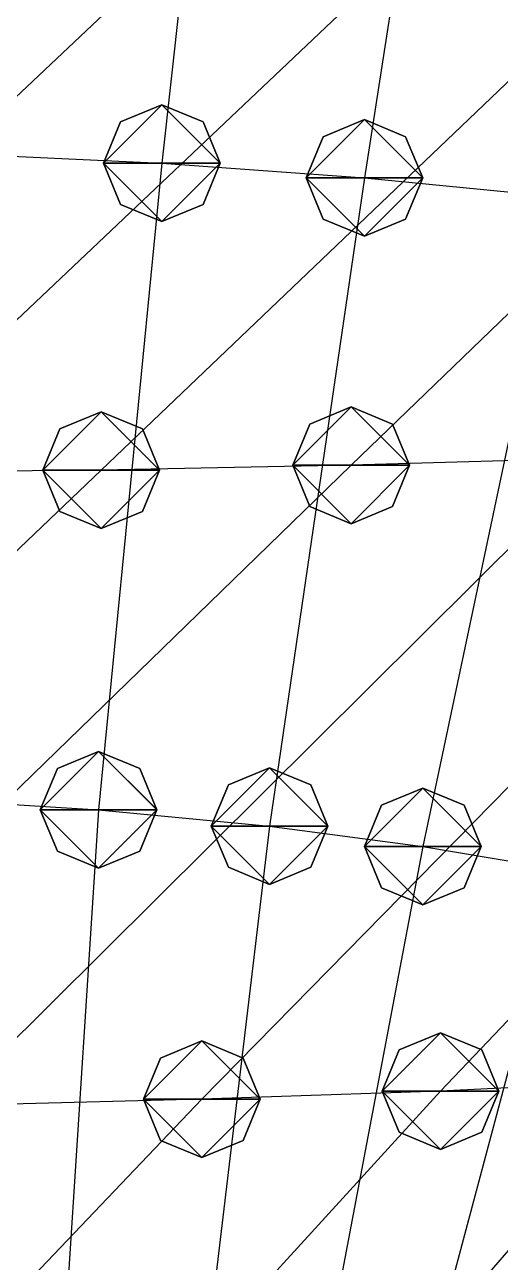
# Model space of a CAD drawing. Header units: metres. Extents: x -59 to 99, y -54 to 55.
# Drawn here: x 19.9 to 28.05, y -10.26 to 10.95 of the extents above; entities that cross this region are included whole.
import ezdxf

# ---------------------------------------------------------------- set-up
doc = ezdxf.new("R2010")
doc.units = ezdxf.units.M

msp = doc.modelspace()

# ---------------------------------------------------------------- linework, layer by layer
for p, q in [((23.483019, 19.74487, -217.07271), (22.253159, 8.579895, -216.6999)), ((27.46747, 19.507492, -213.67805), (25.722347, 8.326824, -213.0821)), ((32.69128, 14.283207, -138.88821), (21.212288, 3.3174706, -141.35335)), ((36.898182, 14.41814, -140.80763), (25.495872, 3.4013252, -142.54208)), ((24.455467, 14.157696, -137.11244), (12.954258, 3.2959137, -141.06546)), ((28.522419, 14.191643, -137.58893), (17.003136, 3.2785492, -140.80731)), ((22.253159, 9.579895, -216.69974), (21.546051, 9.287002, -216.69978)), ((22.253159, 9.579895, -216.69974), (21.546051, 9.287002, -216.69978)), ((22.253159, 9.579895, -216.69974), (21.546051, 9.287002, -216.69978)), ((22.253159, 9.579895, -216.69974), (21.546051, 9.287002, -216.69978)), ((22.960266, 9.287002, -216.69978), (22.253159, 9.579895, -216.69974)), ((22.960266, 9.287002, -216.69978), (22.253159, 9.579895, -216.69974)), ((22.960266, 9.287002, -216.69978), (22.253159, 9.579895, -216.69974)), ((22.960266, 9.287002, -216.69978), (22.253159, 9.579895, -216.69974)), ((21.546051, 9.287002, -216.69978), (21.253159, 8.579895, -216.6999)), ((21.546051, 9.287002, -216.69978), (21.253159, 8.579895, -216.6999)), ((21.546051, 9.287002, -216.69978), (21.253159, 8.579895, -216.6999)), ((21.546051, 9.287002, -216.69978), (21.253159, 8.579895, -216.6999)), ((23.253159, 8.579895, -216.6999), (22.960266, 9.287002, -216.69978)), ((23.253159, 8.579895, -216.6999), (22.960266, 9.287002, -216.69978)), ((23.253159, 8.579895, -216.6999), (22.960266, 9.287002, -216.69978)), ((23.253159, 8.579895, -216.6999), (22.960266, 9.287002, -216.69978)), ((25.722347, 9.326824, -213.08194), (25.01524, 9.033931, -213.08199)), ((25.722347, 9.326824, -213.08194), (25.01524, 9.033931, -213.08199)), ((25.722347, 9.326824, -213.08194), (25.01524, 9.033931, -213.08199)), ((25.722347, 9.326824, -213.08194), (25.01524, 9.033931, -213.08199)), ((26.429455, 9.033931, -213.08199), (25.722347, 9.326824, -213.08194)), ((26.429455, 9.033931, -213.08199), (25.722347, 9.326824, -213.08194)), ((26.429455, 9.033931, -213.08199), (25.722347, 9.326824, -213.08194)), ((26.429455, 9.033931, -213.08199), (25.722347, 9.326824, -213.08194)), ((25.01524, 9.033931, -213.08199), (24.722347, 8.326824, -213.0821)), ((25.01524, 9.033931, -213.08199), (24.722347, 8.326824, -213.0821)), ((25.01524, 9.033931, -213.08199), (24.722347, 8.326824, -213.0821)), ((25.01524, 9.033931, -213.08199), (24.722347, 8.326824, -213.0821)), ((26.722347, 8.326824, -213.0821), (26.429455, 9.033931, -213.08199)), ((26.722347, 8.326824, -213.0821), (26.429455, 9.033931, -213.08199)), ((26.722347, 8.326824, -213.0821), (26.429455, 9.033931, -213.08199)), ((26.722347, 8.326824, -213.0821), (26.429455, 9.033931, -213.08199)), ((18.639057, 8.751797, -219.14565), (22.253159, 8.579895, -216.6999)), ((22.253159, 8.579895, -216.6999), (21.169718, -2.5023422, -217.50229)), ((21.253159, 8.579895, -216.6999), (21.546051, 7.8727884, -216.70003)), ((21.253159, 8.579895, -216.6999), (21.546051, 7.8727884, -216.70003)), ((21.253159, 8.579895, -216.6999), (21.546051, 7.8727884, -216.70003)), ((21.253159, 8.579895, -216.6999), (21.546051, 7.8727884, -216.70003)), ((22.253159, 8.579895, -216.6999), (25.722347, 8.326824, -213.0821)), ((22.960266, 7.8727884, -216.70003), (23.253159, 8.579895, -216.6999)), ((22.960266, 7.8727884, -216.70003), (23.253159, 8.579895, -216.6999)), ((22.960266, 7.8727884, -216.70003), (23.253159, 8.579895, -216.6999)), ((22.960266, 7.8727884, -216.70003), (23.253159, 8.579895, -216.6999)), ((25.722347, 8.326824, -213.0821), (24.098818, -2.7814636, -213.51309)), ((24.722347, 8.326824, -213.0821), (25.01524, 7.6197176, -213.08223)), ((24.722347, 8.326824, -213.0821), (25.01524, 7.6197176, -213.08223)), ((24.722347, 8.326824, -213.0821), (25.01524, 7.6197176, -213.08223)), ((24.722347, 8.326824, -213.0821), (25.01524, 7.6197176, -213.08223)), ((25.722347, 8.326824, -213.0821), (29.071415, 8.002361, -208.44037)), ((26.429455, 7.6197176, -213.08223), (26.722347, 8.326824, -213.0821)), ((26.429455, 7.6197176, -213.08223), (26.722347, 8.326824, -213.0821)), ((26.429455, 7.6197176, -213.08223), (26.722347, 8.326824, -213.0821)), ((26.429455, 7.6197176, -213.08223), (26.722347, 8.326824, -213.0821)), ((21.546051, 7.8727884, -216.70003), (22.253159, 7.579895, -216.70007)), ((21.546051, 7.8727884, -216.70003), (22.253159, 7.579895, -216.70007)), ((21.546051, 7.8727884, -216.70003), (22.253159, 7.579895, -216.70007)), ((21.546051, 7.8727884, -216.70003), (22.253159, 7.579895, -216.70007)), ((22.253159, 7.579895, -216.70007), (22.960266, 7.8727884, -216.70003)), ((22.253159, 7.579895, -216.70007), (22.960266, 7.8727884, -216.70003)), ((22.253159, 7.579895, -216.70007), (22.960266, 7.8727884, -216.70003)), ((22.253159, 7.579895, -216.70007), (22.960266, 7.8727884, -216.70003)), ((29.071415, 8.002361, -208.44037), (26.725258, -3.130951, -208.5158)), ((25.01524, 7.6197176, -213.08223), (25.722347, 7.326824, -213.08228)), ((25.01524, 7.6197176, -213.08223), (25.722347, 7.326824, -213.08228)), ((25.01524, 7.6197176, -213.08223), (25.722347, 7.326824, -213.08228)), ((25.01524, 7.6197176, -213.08223), (25.722347, 7.326824, -213.08228)), ((25.722347, 7.326824, -213.08228), (26.429455, 7.6197176, -213.08223)), ((25.722347, 7.326824, -213.08228), (26.429455, 7.6197176, -213.08223)), ((25.722347, 7.326824, -213.08228), (26.429455, 7.6197176, -213.08223)), ((25.722347, 7.326824, -213.08228), (26.429455, 7.6197176, -213.08223)), ((21.212288, 4.3174706, -141.35318), (20.50518, 4.024577, -141.35323)), ((21.212288, 4.3174706, -141.35318), (20.50518, 4.024577, -141.35323)), ((21.212288, 4.3174706, -141.35318), (20.50518, 4.024577, -141.35323)), ((21.212288, 4.3174706, -141.35318), (20.50518, 4.024577, -141.35323)), ((21.919395, 4.024577, -141.35323), (21.212288, 4.3174706, -141.35318)), ((21.919395, 4.024577, -141.35323), (21.212288, 4.3174706, -141.35318)), ((21.919395, 4.024577, -141.35323), (21.212288, 4.3174706, -141.35318)), ((21.919395, 4.024577, -141.35323), (21.212288, 4.3174706, -141.35318)), ((25.495872, 4.401325, -142.54192), (24.788765, 4.108432, -142.54196)), ((25.495872, 4.401325, -142.54192), (24.788765, 4.108432, -142.54196)), ((25.495872, 4.401325, -142.54192), (24.788765, 4.108432, -142.54196)), ((25.495872, 4.401325, -142.54192), (24.788765, 4.108432, -142.54196)), ((26.20298, 4.108432, -142.54196), (25.495872, 4.401325, -142.54192)), ((26.20298, 4.108432, -142.54196), (25.495872, 4.401325, -142.54192)), ((26.20298, 4.108432, -142.54196), (25.495872, 4.401325, -142.54192)), ((26.20298, 4.108432, -142.54196), (25.495872, 4.401325, -142.54192)), ((24.788765, 4.108432, -142.54196), (24.495872, 3.4013252, -142.54208)), ((24.788765, 4.108432, -142.54196), (24.495872, 3.4013252, -142.54208)), ((24.788765, 4.108432, -142.54196), (24.495872, 3.4013252, -142.54208)), ((24.788765, 4.108432, -142.54196), (24.495872, 3.4013252, -142.54208)), ((26.495872, 3.4013252, -142.54208), (26.20298, 4.108432, -142.54196)), ((26.495872, 3.4013252, -142.54208), (26.20298, 4.108432, -142.54196)), ((26.495872, 3.4013252, -142.54208), (26.20298, 4.108432, -142.54196)), ((26.495872, 3.4013252, -142.54208), (26.20298, 4.108432, -142.54196)), ((20.50518, 4.024577, -141.35323), (20.212288, 3.3174706, -141.35335)), ((20.50518, 4.024577, -141.35323), (20.212288, 3.3174706, -141.35335)), ((20.50518, 4.024577, -141.35323), (20.212288, 3.3174706, -141.35335)), ((20.50518, 4.024577, -141.35323), (20.212288, 3.3174706, -141.35335)), ((22.212288, 3.3174706, -141.35335), (21.919395, 4.024577, -141.35323)), ((22.212288, 3.3174706, -141.35335), (21.919395, 4.024577, -141.35323)), ((22.212288, 3.3174706, -141.35335), (21.919395, 4.024577, -141.35323)), ((22.212288, 3.3174706, -141.35335), (21.919395, 4.024577, -141.35323)), ((37.67569, 3.858944, -149.07779), (27.027634, -7.3235016, -148.439)), ((33.856544, 3.675293, -146.44427), (22.93851, -7.4652863, -146.40228)), ((25.495872, 3.4013252, -142.54208), (14.122402, -7.651581, -143.74612)), ((29.750278, 3.522213, -144.26007), (18.59135, -7.5747566, -144.83815)), ((25.495872, 3.4013252, -142.54208), (21.212288, 3.3174706, -141.35335)), ((24.495872, 3.4013252, -142.54208), (24.788765, 2.6942184, -142.5422)), ((24.495872, 3.4013252, -142.54208), (24.788765, 2.6942184, -142.5422)), ((24.495872, 3.4013252, -142.54208), (24.788765, 2.6942184, -142.5422)), ((24.495872, 3.4013252, -142.54208), (24.788765, 2.6942184, -142.5422)), ((29.750278, 3.522213, -144.26007), (25.495872, 3.4013252, -142.54208)), ((26.20298, 2.6942186, -142.5422), (26.495872, 3.4013252, -142.54208)), ((26.20298, 2.6942186, -142.5422), (26.495872, 3.4013252, -142.54208)), ((26.20298, 2.6942186, -142.5422), (26.495872, 3.4013252, -142.54208)), ((26.20298, 2.6942186, -142.5422), (26.495872, 3.4013252, -142.54208)), ((21.212288, 3.3174706, -141.35335), (9.658291, -7.692051, -143.17447)), ((21.212288, 3.3174706, -141.35335), (17.003136, 3.2785492, -140.80731)), ((20.212288, 3.3174706, -141.35335), (20.50518, 2.6103637, -141.35347)), ((20.212288, 3.3174706, -141.35335), (20.50518, 2.6103637, -141.35347)), ((20.212288, 3.3174706, -141.35335), (20.50518, 2.6103637, -141.35347)), ((20.212288, 3.3174706, -141.35335), (20.50518, 2.6103637, -141.35347)), ((21.919395, 2.610364, -141.35347), (22.212288, 3.3174706, -141.35335)), ((21.919395, 2.610364, -141.35347), (22.212288, 3.3174706, -141.35335)), ((21.919395, 2.610364, -141.35347), (22.212288, 3.3174706, -141.35335)), ((21.919395, 2.610364, -141.35347), (22.212288, 3.3174706, -141.35335)), ((20.50518, 2.6103637, -141.35347), (21.212288, 2.3174706, -141.35352)), ((20.50518, 2.6103637, -141.35347), (21.212288, 2.3174706, -141.35352)), ((20.50518, 2.6103637, -141.35347), (21.212288, 2.3174706, -141.35352)), ((20.50518, 2.6103637, -141.35347), (21.212288, 2.3174706, -141.35352)), ((21.212288, 2.3174706, -141.35352), (21.919395, 2.610364, -141.35347)), ((21.212288, 2.3174706, -141.35352), (21.919395, 2.610364, -141.35347)), ((21.212288, 2.3174706, -141.35352), (21.919395, 2.610364, -141.35347)), ((21.212288, 2.3174706, -141.35352), (21.919395, 2.610364, -141.35347)), ((24.788765, 2.6942184, -142.5422), (25.495872, 2.4013252, -142.54225)), ((24.788765, 2.6942184, -142.5422), (25.495872, 2.4013252, -142.54225)), ((24.788765, 2.6942184, -142.5422), (25.495872, 2.4013252, -142.54225)), ((24.788765, 2.6942184, -142.5422), (25.495872, 2.4013252, -142.54225)), ((25.495872, 2.4013252, -142.54225), (26.20298, 2.6942186, -142.5422)), ((25.495872, 2.4013252, -142.54225), (26.20298, 2.6942186, -142.5422)), ((25.495872, 2.4013252, -142.54225), (26.20298, 2.6942186, -142.5422)), ((25.495872, 2.4013252, -142.54225), (26.20298, 2.6942186, -142.5422)), ((21.169718, -1.5023423, -217.50212), (20.46261, -1.7952355, -217.50217)), ((21.169718, -1.5023423, -217.50212), (20.46261, -1.7952355, -217.50217)), ((21.169718, -1.5023423, -217.50212), (20.46261, -1.7952355, -217.50217)), ((21.169718, -1.5023423, -217.50212), (20.46261, -1.7952355, -217.50217)), ((21.876825, -1.7952355, -217.50217), (21.169718, -1.5023423, -217.50212)), ((21.876825, -1.7952355, -217.50217), (21.169718, -1.5023423, -217.50212)), ((21.876825, -1.7952355, -217.50217), (21.169718, -1.5023423, -217.50212)), ((21.876825, -1.7952355, -217.50217), (21.169718, -1.5023423, -217.50212)), ((20.46261, -1.7952355, -217.50217), (20.169718, -2.5023422, -217.50229)), ((20.46261, -1.7952355, -217.50217), (20.169718, -2.5023422, -217.50229)), ((20.46261, -1.7952355, -217.50217), (20.169718, -2.5023422, -217.50229)), ((20.46261, -1.7952355, -217.50217), (20.169718, -2.5023422, -217.50229)), ((22.169718, -2.5023422, -217.50229), (21.876825, -1.7952355, -217.50217)), ((22.169718, -2.5023422, -217.50229), (21.876825, -1.7952355, -217.50217)), ((22.169718, -2.5023422, -217.50229), (21.876825, -1.7952355, -217.50217)), ((22.169718, -2.5023422, -217.50229), (21.876825, -1.7952355, -217.50217)), ((24.098818, -1.7814637, -213.51292), (23.39171, -2.074357, -213.51297)), ((24.098818, -1.7814637, -213.51292), (23.39171, -2.074357, -213.51297)), ((24.098818, -1.7814637, -213.51292), (23.39171, -2.074357, -213.51297)), ((24.098818, -1.7814637, -213.51292), (23.39171, -2.074357, -213.51297)), ((24.805925, -2.074357, -213.51297), (24.098818, -1.7814637, -213.51292)), ((24.805925, -2.074357, -213.51297), (24.098818, -1.7814637, -213.51292)), ((24.805925, -2.074357, -213.51297), (24.098818, -1.7814637, -213.51292)), ((24.805925, -2.074357, -213.51297), (24.098818, -1.7814637, -213.51292)), ((23.39171, -2.074357, -213.51297), (23.098818, -2.7814636, -213.51309)), ((23.39171, -2.074357, -213.51297), (23.098818, -2.7814636, -213.51309)), ((23.39171, -2.074357, -213.51297), (23.098818, -2.7814636, -213.51309)), ((23.39171, -2.074357, -213.51297), (23.098818, -2.7814636, -213.51309)), ((25.098818, -2.7814636, -213.51309), (24.805925, -2.074357, -213.51297)), ((25.098818, -2.7814636, -213.51309), (24.805925, -2.074357, -213.51297)), ((25.098818, -2.7814636, -213.51309), (24.805925, -2.074357, -213.51297)), ((25.098818, -2.7814636, -213.51309), (24.805925, -2.074357, -213.51297)), ((17.867588, -2.3018188, -220.35703), (21.169718, -2.5023422, -217.50229)), ((26.725258, -2.130951, -208.51562), (26.01815, -2.4238443, -208.51567)), ((26.725258, -2.130951, -208.51562), (26.01815, -2.4238443, -208.51567)), ((26.725258, -2.130951, -208.51562), (26.01815, -2.4238443, -208.51567)), ((26.725258, -2.130951, -208.51562), (26.01815, -2.4238443, -208.51567)), ((27.432365, -2.4238443, -208.51567), (26.725258, -2.130951, -208.51562)), ((27.432365, -2.4238443, -208.51567), (26.725258, -2.130951, -208.51562)), ((27.432365, -2.4238443, -208.51567), (26.725258, -2.130951, -208.51562)), ((27.432365, -2.4238443, -208.51567), (26.725258, -2.130951, -208.51562)), ((20.169718, -2.5023422, -217.50229), (20.46261, -3.209449, -217.50241)), ((20.169718, -2.5023422, -217.50229), (20.46261, -3.209449, -217.50241)), ((20.169718, -2.5023422, -217.50229), (20.46261, -3.209449, -217.50241)), ((20.169718, -2.5023422, -217.50229), (20.46261, -3.209449, -217.50241)), ((21.169718, -2.5023422, -217.50229), (20.457546, -13.504318, -219.44278)), ((21.169718, -2.5023422, -217.50229), (24.098818, -2.7814636, -213.51309)), ((21.876825, -3.2094488, -217.50241), (22.169718, -2.5023422, -217.50229)), ((21.876825, -3.2094488, -217.50241), (22.169718, -2.5023422, -217.50229)), ((21.876825, -3.2094488, -217.50241), (22.169718, -2.5023422, -217.50229)), ((21.876825, -3.2094488, -217.50241), (22.169718, -2.5023422, -217.50229)), ((26.01815, -2.4238443, -208.51567), (25.725258, -3.130951, -208.5158)), ((26.01815, -2.4238443, -208.51567), (25.725258, -3.130951, -208.5158)), ((26.01815, -2.4238443, -208.51567), (25.725258, -3.130951, -208.5158)), ((26.01815, -2.4238443, -208.51567), (25.725258, -3.130951, -208.5158)), ((27.725258, -3.130951, -208.5158), (27.432365, -2.4238443, -208.51567)), ((27.725258, -3.130951, -208.5158), (27.432365, -2.4238443, -208.51567)), ((27.725258, -3.130951, -208.5158), (27.432365, -2.4238443, -208.51567)), ((27.725258, -3.130951, -208.5158), (27.432365, -2.4238443, -208.51567)), ((24.098818, -2.7814636, -213.51309), (22.776173, -13.818207, -214.95564)), ((23.098818, -2.7814636, -213.51309), (23.39171, -3.4885705, -213.51321)), ((23.098818, -2.7814636, -213.51309), (23.39171, -3.4885705, -213.51321)), ((23.098818, -2.7814636, -213.51309), (23.39171, -3.4885705, -213.51321)), ((23.098818, -2.7814636, -213.51309), (23.39171, -3.4885705, -213.51321)), ((24.098818, -2.7814636, -213.51309), (26.725258, -3.130951, -208.5158)), ((24.805925, -3.4885702, -213.51321), (25.098818, -2.7814636, -213.51309)), ((24.805925, -3.4885702, -213.51321), (25.098818, -2.7814636, -213.51309)), ((24.805925, -3.4885702, -213.51321), (25.098818, -2.7814636, -213.51309)), ((24.805925, -3.4885702, -213.51321), (25.098818, -2.7814636, -213.51309)), ((26.725258, -3.130951, -208.5158), (24.628006, -14.207855, -209.383)), ((25.725258, -3.130951, -208.5158), (26.01815, -3.8380578, -208.51591)), ((25.725258, -3.130951, -208.5158), (26.01815, -3.8380578, -208.51591)), ((25.725258, -3.130951, -208.5158), (26.01815, -3.8380578, -208.51591)), ((25.725258, -3.130951, -208.5158), (26.01815, -3.8380578, -208.51591)), ((26.725258, -3.130951, -208.5158), (29.10085, -3.53545, -202.7297)), ((27.432365, -3.8380575, -208.51591), (27.725258, -3.130951, -208.5158)), ((27.432365, -3.8380575, -208.51591), (27.725258, -3.130951, -208.5158)), ((27.432365, -3.8380575, -208.51591), (27.725258, -3.130951, -208.5158)), ((27.432365, -3.8380575, -208.51591), (27.725258, -3.130951, -208.5158)), ((20.46261, -3.209449, -217.50241), (21.169718, -3.5023422, -217.50246)), ((20.46261, -3.209449, -217.50241), (21.169718, -3.5023422, -217.50246)), ((20.46261, -3.209449, -217.50241), (21.169718, -3.5023422, -217.50246)), ((20.46261, -3.209449, -217.50241), (21.169718, -3.5023422, -217.50246)), ((21.169718, -3.5023422, -217.50246), (21.876825, -3.2094488, -217.50241)), ((21.169718, -3.5023422, -217.50246), (21.876825, -3.2094488, -217.50241)), ((21.169718, -3.5023422, -217.50246), (21.876825, -3.2094488, -217.50241)), ((21.169718, -3.5023422, -217.50246), (21.876825, -3.2094488, -217.50241)), ((23.39171, -3.4885705, -213.51321), (24.098818, -3.7814636, -213.51326)), ((23.39171, -3.4885705, -213.51321), (24.098818, -3.7814636, -213.51326)), ((23.39171, -3.4885705, -213.51321), (24.098818, -3.7814636, -213.51326)), ((23.39171, -3.4885705, -213.51321), (24.098818, -3.7814636, -213.51326)), ((24.098818, -3.7814636, -213.51326), (24.805925, -3.4885702, -213.51321)), ((24.098818, -3.7814636, -213.51326), (24.805925, -3.4885702, -213.51321)), ((24.098818, -3.7814636, -213.51326), (24.805925, -3.4885702, -213.51321)), ((24.098818, -3.7814636, -213.51326), (24.805925, -3.4885702, -213.51321)), ((29.10085, -3.53545, -202.7297), (26.142199, -14.653076, -203.01334)), ((26.01815, -3.8380578, -208.51591), (26.725258, -4.130951, -208.51596)), ((26.01815, -3.8380578, -208.51591), (26.725258, -4.130951, -208.51596)), ((26.01815, -3.8380578, -208.51591), (26.725258, -4.130951, -208.51596)), ((26.01815, -3.8380578, -208.51591), (26.725258, -4.130951, -208.51596)), ((26.725258, -4.130951, -208.51596), (27.432365, -3.8380575, -208.51591)), ((26.725258, -4.130951, -208.51596), (27.432365, -3.8380575, -208.51591)), ((26.725258, -4.130951, -208.51596), (27.432365, -3.8380575, -208.51591)), ((26.725258, -4.130951, -208.51596), (27.432365, -3.8380575, -208.51591)), ((27.027634, -6.3235016, -148.43883), (26.320526, -6.616395, -148.43887)), ((27.027634, -6.3235016, -148.43883), (26.320526, -6.616395, -148.43887)), ((27.027634, -6.3235016, -148.43883), (26.320526, -6.616395, -148.43887)), ((27.027634, -6.3235016, -148.43883), (26.320526, -6.616395, -148.43887)), ((27.734741, -6.616395, -148.43887), (27.027634, -6.3235016, -148.43883)), ((27.734741, -6.616395, -148.43887), (27.027634, -6.3235016, -148.43883)), ((27.734741, -6.616395, -148.43887), (27.027634, -6.3235016, -148.43883)), ((27.734741, -6.616395, -148.43887), (27.027634, -6.3235016, -148.43883)), ((22.93851, -6.4652863, -146.40211), (22.231403, -6.7581797, -146.40216)), ((22.93851, -6.4652863, -146.40211), (22.231403, -6.7581797, -146.40216)), ((22.93851, -6.4652863, -146.40211), (22.231403, -6.7581797, -146.40216)), ((22.93851, -6.4652863, -146.40211), (22.231403, -6.7581797, -146.40216)), ((23.645618, -6.7581797, -146.40216), (22.93851, -6.4652863, -146.40211)), ((23.645618, -6.7581797, -146.40216), (22.93851, -6.4652863, -146.40211)), ((23.645618, -6.7581797, -146.40216), (22.93851, -6.4652863, -146.40211)), ((23.645618, -6.7581797, -146.40216), (22.93851, -6.4652863, -146.40211)), ((22.231403, -6.7581797, -146.40216), (21.93851, -7.4652863, -146.40228)), ((22.231403, -6.7581797, -146.40216), (21.93851, -7.4652863, -146.40228)), ((22.231403, -6.7581797, -146.40216), (21.93851, -7.4652863, -146.40228)), ((22.231403, -6.7581797, -146.40216), (21.93851, -7.4652863, -146.40228)), ((23.93851, -7.4652863, -146.40228), (23.645618, -6.7581797, -146.40216)), ((23.93851, -7.4652863, -146.40228), (23.645618, -6.7581797, -146.40216)), ((23.93851, -7.4652863, -146.40228), (23.645618, -6.7581797, -146.40216)), ((23.93851, -7.4652863, -146.40228), (23.645618, -6.7581797, -146.40216)), ((26.320526, -6.616395, -148.43887), (26.027634, -7.3235016, -148.439)), ((26.320526, -6.616395, -148.43887), (26.027634, -7.3235016, -148.439)), ((26.320526, -6.616395, -148.43887), (26.027634, -7.3235016, -148.439)), ((26.320526, -6.616395, -148.43887), (26.027634, -7.3235016, -148.439)), ((28.027634, -7.3235016, -148.439), (27.734741, -6.616395, -148.43887)), ((28.027634, -7.3235016, -148.439), (27.734741, -6.616395, -148.43887)), ((28.027634, -7.3235016, -148.439), (27.734741, -6.616395, -148.43887)), ((28.027634, -7.3235016, -148.439), (27.734741, -6.616395, -148.43887)), ((30.706795, -7.145878, -150.99583), (20.948685, -18.409348, -149.20023)), ((30.706795, -7.145878, -150.99583), (27.027634, -7.3235016, -148.439)), ((27.027634, -7.3235016, -148.439), (16.790588, -18.542534, -147.28043)), ((27.027634, -7.3235016, -148.439), (22.93851, -7.4652863, -146.40228)), ((26.027634, -7.3235016, -148.439), (26.320526, -8.030608, -148.43912)), ((26.027634, -7.3235016, -148.439), (26.320526, -8.030608, -148.43912)), ((26.027634, -7.3235016, -148.439), (26.320526, -8.030608, -148.43912)), ((26.027634, -7.3235016, -148.439), (26.320526, -8.030608, -148.43912)), ((27.734741, -8.030608, -148.43912), (28.027634, -7.3235016, -148.439)), ((27.734741, -8.030608, -148.43912), (28.027634, -7.3235016, -148.439)), ((27.734741, -8.030608, -148.43912), (28.027634, -7.3235016, -148.439)), ((27.734741, -8.030608, -148.43912), (28.027634, -7.3235016, -148.439)), ((22.93851, -7.4652863, -146.40228), (12.27956, -18.639244, -145.8881)), ((22.93851, -7.4652863, -146.40228), (18.59135, -7.5747566, -144.83815)), ((21.93851, -7.4652863, -146.40228), (22.231403, -8.172393, -146.4024)), ((21.93851, -7.4652863, -146.40228), (22.231403, -8.172393, -146.4024)), ((21.93851, -7.4652863, -146.40228), (22.231403, -8.172393, -146.4024)), ((21.93851, -7.4652863, -146.40228), (22.231403, -8.172393, -146.4024)), ((23.645618, -8.172393, -146.4024), (23.93851, -7.4652863, -146.40228)), ((23.645618, -8.172393, -146.4024), (23.93851, -7.4652863, -146.40228)), ((23.645618, -8.172393, -146.4024), (23.93851, -7.4652863, -146.40228)), ((23.645618, -8.172393, -146.4024), (23.93851, -7.4652863, -146.40228)), ((26.320526, -8.030608, -148.43912), (27.027634, -8.323502, -148.43916)), ((26.320526, -8.030608, -148.43912), (27.027634, -8.323502, -148.43916)), ((26.320526, -8.030608, -148.43912), (27.027634, -8.323502, -148.43916)), ((26.320526, -8.030608, -148.43912), (27.027634, -8.323502, -148.43916)), ((27.027634, -8.323502, -148.43916), (27.734741, -8.030608, -148.43912)), ((27.027634, -8.323502, -148.43916), (27.734741, -8.030608, -148.43912)), ((27.027634, -8.323502, -148.43916), (27.734741, -8.030608, -148.43912)), ((27.027634, -8.323502, -148.43916), (27.734741, -8.030608, -148.43912)), ((22.231403, -8.172393, -146.4024), (22.93851, -8.465286, -146.40245)), ((22.231403, -8.172393, -146.4024), (22.93851, -8.465286, -146.40245)), ((22.231403, -8.172393, -146.4024), (22.93851, -8.465286, -146.40245)), ((22.231403, -8.172393, -146.4024), (22.93851, -8.465286, -146.40245)), ((22.93851, -8.465286, -146.40245), (23.645618, -8.172393, -146.4024)), ((22.93851, -8.465286, -146.40245), (23.645618, -8.172393, -146.4024)), ((22.93851, -8.465286, -146.40245), (23.645618, -8.172393, -146.4024)), ((22.93851, -8.465286, -146.40245), (23.645618, -8.172393, -146.4024))]:
    msp.add_line(p, q)
for points in [[(21.253159, 8.579895, -216.6999), (21.546051, 9.287002, -216.69978), (22.253159, 9.579895, -216.69974), (22.253258, 9.579995, -216.69963)], [(21.253159, 8.579895, -216.6999), (21.546051, 9.287002, -216.69978), (22.253159, 9.579895, -216.69974), (22.253258, 9.579995, -216.69963)], [(21.253159, 8.579895, -216.6999), (21.546051, 9.287002, -216.69978), (22.253159, 9.579895, -216.69974), (22.253258, 9.579995, -216.69963)], [(21.253159, 8.579895, -216.6999), (21.546051, 9.287002, -216.69978), (22.253159, 9.579895, -216.69974), (22.253258, 9.579995, -216.69963)], [(21.253159, 8.579895, -216.6999), (22.253159, 9.579895, -216.69974), (23.253159, 8.579895, -216.6999), (23.253258, 8.579995, -216.6998)], [(21.253159, 8.579895, -216.6999), (22.253159, 9.579895, -216.69974), (23.253159, 8.579895, -216.6999), (23.253258, 8.579995, -216.6998)], [(21.253159, 8.579895, -216.6999), (22.253159, 9.579895, -216.69974), (23.253159, 8.579895, -216.6999), (23.253258, 8.579995, -216.6998)], [(21.253159, 8.579895, -216.6999), (22.253159, 9.579895, -216.69974), (23.253159, 8.579895, -216.6999), (23.253258, 8.579995, -216.6998)], [(22.253159, 9.579895, -216.69974), (22.960266, 9.287002, -216.69978), (23.253159, 8.579895, -216.6999), (23.253258, 8.579995, -216.6998)], [(22.253159, 9.579895, -216.69974), (22.960266, 9.287002, -216.69978), (23.253159, 8.579895, -216.6999), (23.253258, 8.579995, -216.6998)], [(22.253159, 9.579895, -216.69974), (22.960266, 9.287002, -216.69978), (23.253159, 8.579895, -216.6999), (23.253258, 8.579995, -216.6998)], [(22.253159, 9.579895, -216.69974), (22.960266, 9.287002, -216.69978), (23.253159, 8.579895, -216.6999), (23.253258, 8.579995, -216.6998)], [(24.722347, 8.326824, -213.0821), (25.01524, 9.033931, -213.08199), (25.722347, 9.326824, -213.08194), (25.722446, 9.326924, -213.08183)], [(24.722347, 8.326824, -213.0821), (25.01524, 9.033931, -213.08199), (25.722347, 9.326824, -213.08194), (25.722446, 9.326924, -213.08183)], [(24.722347, 8.326824, -213.0821), (25.01524, 9.033931, -213.08199), (25.722347, 9.326824, -213.08194), (25.722446, 9.326924, -213.08183)], [(24.722347, 8.326824, -213.0821), (25.01524, 9.033931, -213.08199), (25.722347, 9.326824, -213.08194), (25.722446, 9.326924, -213.08183)], [(24.722347, 8.326824, -213.0821), (25.722347, 9.326824, -213.08194), (26.722347, 8.326824, -213.0821), (26.722446, 8.326924, -213.082)], [(24.722347, 8.326824, -213.0821), (25.722347, 9.326824, -213.08194), (26.722347, 8.326824, -213.0821), (26.722446, 8.326924, -213.082)], [(24.722347, 8.326824, -213.0821), (25.722347, 9.326824, -213.08194), (26.722347, 8.326824, -213.0821), (26.722446, 8.326924, -213.082)], [(24.722347, 8.326824, -213.0821), (25.722347, 9.326824, -213.08194), (26.722347, 8.326824, -213.0821), (26.722446, 8.326924, -213.082)], [(25.722347, 9.326824, -213.08194), (26.429455, 9.033931, -213.08199), (26.722347, 8.326824, -213.0821), (26.722446, 8.326924, -213.082)], [(25.722347, 9.326824, -213.08194), (26.429455, 9.033931, -213.08199), (26.722347, 8.326824, -213.0821), (26.722446, 8.326924, -213.082)], [(25.722347, 9.326824, -213.08194), (26.429455, 9.033931, -213.08199), (26.722347, 8.326824, -213.0821), (26.722446, 8.326924, -213.082)], [(25.722347, 9.326824, -213.08194), (26.429455, 9.033931, -213.08199), (26.722347, 8.326824, -213.0821), (26.722446, 8.326924, -213.082)], [(22.253159, 7.579895, -216.70007), (21.546051, 7.8727884, -216.70003), (21.253159, 8.579895, -216.6999), (21.253258, 8.579995, -216.6998)], [(23.253159, 8.579895, -216.6999), (22.253159, 7.579895, -216.70007), (21.253159, 8.579895, -216.6999), (21.253258, 8.579995, -216.6998)], [(22.253159, 7.579895, -216.70007), (21.546051, 7.8727884, -216.70003), (21.253159, 8.579895, -216.6999), (21.253258, 8.579995, -216.6998)], [(23.253159, 8.579895, -216.6999), (22.253159, 7.579895, -216.70007), (21.253159, 8.579895, -216.6999), (21.253258, 8.579995, -216.6998)], [(22.253159, 7.579895, -216.70007), (21.546051, 7.8727884, -216.70003), (21.253159, 8.579895, -216.6999), (21.253258, 8.579995, -216.6998)], [(23.253159, 8.579895, -216.6999), (22.253159, 7.579895, -216.70007), (21.253159, 8.579895, -216.6999), (21.253258, 8.579995, -216.6998)], [(22.253159, 7.579895, -216.70007), (21.546051, 7.8727884, -216.70003), (21.253159, 8.579895, -216.6999), (21.253258, 8.579995, -216.6998)], [(23.253159, 8.579895, -216.6999), (22.253159, 7.579895, -216.70007), (21.253159, 8.579895, -216.6999), (21.253258, 8.579995, -216.6998)], [(23.253159, 8.579895, -216.6999), (22.960266, 7.8727884, -216.70003), (22.253159, 7.579895, -216.70007), (22.253258, 7.579995, -216.69997)], [(23.253159, 8.579895, -216.6999), (22.960266, 7.8727884, -216.70003), (22.253159, 7.579895, -216.70007), (22.253258, 7.579995, -216.69997)], [(23.253159, 8.579895, -216.6999), (22.960266, 7.8727884, -216.70003), (22.253159, 7.579895, -216.70007), (22.253258, 7.579995, -216.69997)], [(23.253159, 8.579895, -216.6999), (22.960266, 7.8727884, -216.70003), (22.253159, 7.579895, -216.70007), (22.253258, 7.579995, -216.69997)], [(25.722347, 7.326824, -213.08228), (25.01524, 7.6197176, -213.08223), (24.722347, 8.326824, -213.0821), (24.722446, 8.326924, -213.082)], [(26.722347, 8.326824, -213.0821), (25.722347, 7.326824, -213.08228), (24.722347, 8.326824, -213.0821), (24.722446, 8.326924, -213.082)], [(25.722347, 7.326824, -213.08228), (25.01524, 7.6197176, -213.08223), (24.722347, 8.326824, -213.0821), (24.722446, 8.326924, -213.082)], [(26.722347, 8.326824, -213.0821), (25.722347, 7.326824, -213.08228), (24.722347, 8.326824, -213.0821), (24.722446, 8.326924, -213.082)], [(25.722347, 7.326824, -213.08228), (25.01524, 7.6197176, -213.08223), (24.722347, 8.326824, -213.0821), (24.722446, 8.326924, -213.082)], [(26.722347, 8.326824, -213.0821), (25.722347, 7.326824, -213.08228), (24.722347, 8.326824, -213.0821), (24.722446, 8.326924, -213.082)], [(25.722347, 7.326824, -213.08228), (25.01524, 7.6197176, -213.08223), (24.722347, 8.326824, -213.0821), (24.722446, 8.326924, -213.082)], [(26.722347, 8.326824, -213.0821), (25.722347, 7.326824, -213.08228), (24.722347, 8.326824, -213.0821), (24.722446, 8.326924, -213.082)], [(26.722347, 8.326824, -213.0821), (26.429455, 7.6197176, -213.08223), (25.722347, 7.326824, -213.08228), (25.722446, 7.3269243, -213.08217)], [(26.722347, 8.326824, -213.0821), (26.429455, 7.6197176, -213.08223), (25.722347, 7.326824, -213.08228), (25.722446, 7.3269243, -213.08217)], [(26.722347, 8.326824, -213.0821), (26.429455, 7.6197176, -213.08223), (25.722347, 7.326824, -213.08228), (25.722446, 7.3269243, -213.08217)], [(26.722347, 8.326824, -213.0821), (26.429455, 7.6197176, -213.08223), (25.722347, 7.326824, -213.08228), (25.722446, 7.3269243, -213.08217)], [(20.212288, 3.3174706, -141.35335), (20.50518, 4.024577, -141.35323), (21.212288, 4.3174706, -141.35318), (21.212387, 4.3175707, -141.35307)], [(20.212288, 3.3174706, -141.35335), (20.50518, 4.024577, -141.35323), (21.212288, 4.3174706, -141.35318), (21.212387, 4.3175707, -141.35307)], [(20.212288, 3.3174706, -141.35335), (20.50518, 4.024577, -141.35323), (21.212288, 4.3174706, -141.35318), (21.212387, 4.3175707, -141.35307)], [(20.212288, 3.3174706, -141.35335), (20.50518, 4.024577, -141.35323), (21.212288, 4.3174706, -141.35318), (21.212387, 4.3175707, -141.35307)], [(20.212288, 3.3174706, -141.35335), (21.212288, 4.3174706, -141.35318), (22.212288, 3.3174706, -141.35335), (22.212387, 3.3175704, -141.35324)], [(20.212288, 3.3174706, -141.35335), (21.212288, 4.3174706, -141.35318), (22.212288, 3.3174706, -141.35335), (22.212387, 3.3175704, -141.35324)], [(20.212288, 3.3174706, -141.35335), (21.212288, 4.3174706, -141.35318), (22.212288, 3.3174706, -141.35335), (22.212387, 3.3175704, -141.35324)], [(20.212288, 3.3174706, -141.35335), (21.212288, 4.3174706, -141.35318), (22.212288, 3.3174706, -141.35335), (22.212387, 3.3175704, -141.35324)], [(21.212288, 4.3174706, -141.35318), (21.919395, 4.024577, -141.35323), (22.212288, 3.3174706, -141.35335), (22.212387, 3.3175704, -141.35324)], [(21.212288, 4.3174706, -141.35318), (21.919395, 4.024577, -141.35323), (22.212288, 3.3174706, -141.35335), (22.212387, 3.3175704, -141.35324)], [(21.212288, 4.3174706, -141.35318), (21.919395, 4.024577, -141.35323), (22.212288, 3.3174706, -141.35335), (22.212387, 3.3175704, -141.35324)], [(21.212288, 4.3174706, -141.35318), (21.919395, 4.024577, -141.35323), (22.212288, 3.3174706, -141.35335), (22.212387, 3.3175704, -141.35324)], [(24.495872, 3.4013252, -142.54208), (24.788765, 4.108432, -142.54196), (25.495872, 4.401325, -142.54192), (25.495972, 4.4014254, -142.54181)], [(24.495872, 3.4013252, -142.54208), (24.788765, 4.108432, -142.54196), (25.495872, 4.401325, -142.54192), (25.495972, 4.4014254, -142.54181)], [(24.495872, 3.4013252, -142.54208), (24.788765, 4.108432, -142.54196), (25.495872, 4.401325, -142.54192), (25.495972, 4.4014254, -142.54181)], [(24.495872, 3.4013252, -142.54208), (24.788765, 4.108432, -142.54196), (25.495872, 4.401325, -142.54192), (25.495972, 4.4014254, -142.54181)], [(24.495872, 3.4013252, -142.54208), (25.495872, 4.401325, -142.54192), (26.495872, 3.4013252, -142.54208), (26.495972, 3.4014251, -142.54198)], [(24.495872, 3.4013252, -142.54208), (25.495872, 4.401325, -142.54192), (26.495872, 3.4013252, -142.54208), (26.495972, 3.4014251, -142.54198)], [(24.495872, 3.4013252, -142.54208), (25.495872, 4.401325, -142.54192), (26.495872, 3.4013252, -142.54208), (26.495972, 3.4014251, -142.54198)], [(24.495872, 3.4013252, -142.54208), (25.495872, 4.401325, -142.54192), (26.495872, 3.4013252, -142.54208), (26.495972, 3.4014251, -142.54198)], [(25.495872, 4.401325, -142.54192), (26.20298, 4.108432, -142.54196), (26.495872, 3.4013252, -142.54208), (26.495972, 3.4014251, -142.54198)], [(25.495872, 4.401325, -142.54192), (26.20298, 4.108432, -142.54196), (26.495872, 3.4013252, -142.54208), (26.495972, 3.4014251, -142.54198)], [(25.495872, 4.401325, -142.54192), (26.20298, 4.108432, -142.54196), (26.495872, 3.4013252, -142.54208), (26.495972, 3.4014251, -142.54198)], [(25.495872, 4.401325, -142.54192), (26.20298, 4.108432, -142.54196), (26.495872, 3.4013252, -142.54208), (26.495972, 3.4014251, -142.54198)], [(25.495872, 2.4013252, -142.54225), (24.788765, 2.6942184, -142.5422), (24.495872, 3.4013252, -142.54208), (24.495972, 3.4014251, -142.54198)], [(26.495872, 3.4013252, -142.54208), (25.495872, 2.4013252, -142.54225), (24.495872, 3.4013252, -142.54208), (24.495972, 3.4014251, -142.54198)], [(25.495872, 2.4013252, -142.54225), (24.788765, 2.6942184, -142.5422), (24.495872, 3.4013252, -142.54208), (24.495972, 3.4014251, -142.54198)], [(26.495872, 3.4013252, -142.54208), (25.495872, 2.4013252, -142.54225), (24.495872, 3.4013252, -142.54208), (24.495972, 3.4014251, -142.54198)], [(25.495872, 2.4013252, -142.54225), (24.788765, 2.6942184, -142.5422), (24.495872, 3.4013252, -142.54208), (24.495972, 3.4014251, -142.54198)], [(26.495872, 3.4013252, -142.54208), (25.495872, 2.4013252, -142.54225), (24.495872, 3.4013252, -142.54208), (24.495972, 3.4014251, -142.54198)], [(25.495872, 2.4013252, -142.54225), (24.788765, 2.6942184, -142.5422), (24.495872, 3.4013252, -142.54208), (24.495972, 3.4014251, -142.54198)], [(26.495872, 3.4013252, -142.54208), (25.495872, 2.4013252, -142.54225), (24.495872, 3.4013252, -142.54208), (24.495972, 3.4014251, -142.54198)], [(26.495872, 3.4013252, -142.54208), (26.20298, 2.6942186, -142.5422), (25.495872, 2.4013252, -142.54225), (25.495972, 2.4014251, -142.54214)], [(26.495872, 3.4013252, -142.54208), (26.20298, 2.6942186, -142.5422), (25.495872, 2.4013252, -142.54225), (25.495972, 2.4014251, -142.54214)], [(26.495872, 3.4013252, -142.54208), (26.20298, 2.6942186, -142.5422), (25.495872, 2.4013252, -142.54225), (25.495972, 2.4014251, -142.54214)], [(26.495872, 3.4013252, -142.54208), (26.20298, 2.6942186, -142.5422), (25.495872, 2.4013252, -142.54225), (25.495972, 2.4014251, -142.54214)], [(21.212288, 2.3174706, -141.35352), (20.50518, 2.6103637, -141.35347), (20.212288, 3.3174706, -141.35335), (20.212387, 3.3175704, -141.35324)], [(22.212288, 3.3174706, -141.35335), (21.212288, 2.3174706, -141.35352), (20.212288, 3.3174706, -141.35335), (20.212387, 3.3175704, -141.35324)], [(21.212288, 2.3174706, -141.35352), (20.50518, 2.6103637, -141.35347), (20.212288, 3.3174706, -141.35335), (20.212387, 3.3175704, -141.35324)], [(22.212288, 3.3174706, -141.35335), (21.212288, 2.3174706, -141.35352), (20.212288, 3.3174706, -141.35335), (20.212387, 3.3175704, -141.35324)], [(21.212288, 2.3174706, -141.35352), (20.50518, 2.6103637, -141.35347), (20.212288, 3.3174706, -141.35335), (20.212387, 3.3175704, -141.35324)], [(22.212288, 3.3174706, -141.35335), (21.212288, 2.3174706, -141.35352), (20.212288, 3.3174706, -141.35335), (20.212387, 3.3175704, -141.35324)], [(21.212288, 2.3174706, -141.35352), (20.50518, 2.6103637, -141.35347), (20.212288, 3.3174706, -141.35335), (20.212387, 3.3175704, -141.35324)], [(22.212288, 3.3174706, -141.35335), (21.212288, 2.3174706, -141.35352), (20.212288, 3.3174706, -141.35335), (20.212387, 3.3175704, -141.35324)], [(22.212288, 3.3174706, -141.35335), (21.919395, 2.610364, -141.35347), (21.212288, 2.3174706, -141.35352), (21.212387, 2.3175704, -141.35341)], [(22.212288, 3.3174706, -141.35335), (21.919395, 2.610364, -141.35347), (21.212288, 2.3174706, -141.35352), (21.212387, 2.3175704, -141.35341)], [(22.212288, 3.3174706, -141.35335), (21.919395, 2.610364, -141.35347), (21.212288, 2.3174706, -141.35352), (21.212387, 2.3175704, -141.35341)], [(22.212288, 3.3174706, -141.35335), (21.919395, 2.610364, -141.35347), (21.212288, 2.3174706, -141.35352), (21.212387, 2.3175704, -141.35341)], [(20.169718, -2.5023422, -217.50229), (20.46261, -1.7952355, -217.50217), (21.169718, -1.5023423, -217.50212), (21.169817, -1.5022423, -217.50201)], [(20.169718, -2.5023422, -217.50229), (20.46261, -1.7952355, -217.50217), (21.169718, -1.5023423, -217.50212), (21.169817, -1.5022423, -217.50201)], [(20.169718, -2.5023422, -217.50229), (20.46261, -1.7952355, -217.50217), (21.169718, -1.5023423, -217.50212), (21.169817, -1.5022423, -217.50201)], [(20.169718, -2.5023422, -217.50229), (20.46261, -1.7952355, -217.50217), (21.169718, -1.5023423, -217.50212), (21.169817, -1.5022423, -217.50201)], [(20.169718, -2.5023422, -217.50229), (21.169718, -1.5023423, -217.50212), (22.169718, -2.5023422, -217.50229), (22.169817, -2.5022423, -217.50218)], [(20.169718, -2.5023422, -217.50229), (21.169718, -1.5023423, -217.50212), (22.169718, -2.5023422, -217.50229), (22.169817, -2.5022423, -217.50218)], [(20.169718, -2.5023422, -217.50229), (21.169718, -1.5023423, -217.50212), (22.169718, -2.5023422, -217.50229), (22.169817, -2.5022423, -217.50218)], [(20.169718, -2.5023422, -217.50229), (21.169718, -1.5023423, -217.50212), (22.169718, -2.5023422, -217.50229), (22.169817, -2.5022423, -217.50218)], [(21.169718, -1.5023423, -217.50212), (21.876825, -1.7952355, -217.50217), (22.169718, -2.5023422, -217.50229), (22.169817, -2.5022423, -217.50218)], [(21.169718, -1.5023423, -217.50212), (21.876825, -1.7952355, -217.50217), (22.169718, -2.5023422, -217.50229), (22.169817, -2.5022423, -217.50218)], [(21.169718, -1.5023423, -217.50212), (21.876825, -1.7952355, -217.50217), (22.169718, -2.5023422, -217.50229), (22.169817, -2.5022423, -217.50218)], [(21.169718, -1.5023423, -217.50212), (21.876825, -1.7952355, -217.50217), (22.169718, -2.5023422, -217.50229), (22.169817, -2.5022423, -217.50218)], [(23.098818, -2.7814636, -213.51309), (23.39171, -2.074357, -213.51297), (24.098818, -1.7814637, -213.51292), (24.098917, -1.7813637, -213.51282)], [(23.098818, -2.7814636, -213.51309), (23.39171, -2.074357, -213.51297), (24.098818, -1.7814637, -213.51292), (24.098917, -1.7813637, -213.51282)], [(23.098818, -2.7814636, -213.51309), (23.39171, -2.074357, -213.51297), (24.098818, -1.7814637, -213.51292), (24.098917, -1.7813637, -213.51282)], [(23.098818, -2.7814636, -213.51309), (23.39171, -2.074357, -213.51297), (24.098818, -1.7814637, -213.51292), (24.098917, -1.7813637, -213.51282)], [(23.098818, -2.7814636, -213.51309), (24.098818, -1.7814637, -213.51292), (25.098818, -2.7814636, -213.51309), (25.098917, -2.7813637, -213.51299)], [(23.098818, -2.7814636, -213.51309), (24.098818, -1.7814637, -213.51292), (25.098818, -2.7814636, -213.51309), (25.098917, -2.7813637, -213.51299)], [(23.098818, -2.7814636, -213.51309), (24.098818, -1.7814637, -213.51292), (25.098818, -2.7814636, -213.51309), (25.098917, -2.7813637, -213.51299)], [(23.098818, -2.7814636, -213.51309), (24.098818, -1.7814637, -213.51292), (25.098818, -2.7814636, -213.51309), (25.098917, -2.7813637, -213.51299)], [(24.098818, -1.7814637, -213.51292), (24.805925, -2.074357, -213.51297), (25.098818, -2.7814636, -213.51309), (25.098917, -2.7813637, -213.51299)], [(24.098818, -1.7814637, -213.51292), (24.805925, -2.074357, -213.51297), (25.098818, -2.7814636, -213.51309), (25.098917, -2.7813637, -213.51299)], [(24.098818, -1.7814637, -213.51292), (24.805925, -2.074357, -213.51297), (25.098818, -2.7814636, -213.51309), (25.098917, -2.7813637, -213.51299)], [(24.098818, -1.7814637, -213.51292), (24.805925, -2.074357, -213.51297), (25.098818, -2.7814636, -213.51309), (25.098917, -2.7813637, -213.51299)], [(25.725258, -3.130951, -208.5158), (26.01815, -2.4238443, -208.51567), (26.725258, -2.130951, -208.51562), (26.725357, -2.130851, -208.51552)], [(25.725258, -3.130951, -208.5158), (26.01815, -2.4238443, -208.51567), (26.725258, -2.130951, -208.51562), (26.725357, -2.130851, -208.51552)], [(25.725258, -3.130951, -208.5158), (26.01815, -2.4238443, -208.51567), (26.725258, -2.130951, -208.51562), (26.725357, -2.130851, -208.51552)], [(25.725258, -3.130951, -208.5158), (26.01815, -2.4238443, -208.51567), (26.725258, -2.130951, -208.51562), (26.725357, -2.130851, -208.51552)], [(25.725258, -3.130951, -208.5158), (26.725258, -2.130951, -208.51562), (27.725258, -3.130951, -208.5158), (27.725357, -3.130851, -208.51569)], [(25.725258, -3.130951, -208.5158), (26.725258, -2.130951, -208.51562), (27.725258, -3.130951, -208.5158), (27.725357, -3.130851, -208.51569)], [(25.725258, -3.130951, -208.5158), (26.725258, -2.130951, -208.51562), (27.725258, -3.130951, -208.5158), (27.725357, -3.130851, -208.51569)], [(25.725258, -3.130951, -208.5158), (26.725258, -2.130951, -208.51562), (27.725258, -3.130951, -208.5158), (27.725357, -3.130851, -208.51569)], [(26.725258, -2.130951, -208.51562), (27.432365, -2.4238443, -208.51567), (27.725258, -3.130951, -208.5158), (27.725357, -3.130851, -208.51569)], [(26.725258, -2.130951, -208.51562), (27.432365, -2.4238443, -208.51567), (27.725258, -3.130951, -208.5158), (27.725357, -3.130851, -208.51569)], [(26.725258, -2.130951, -208.51562), (27.432365, -2.4238443, -208.51567), (27.725258, -3.130951, -208.5158), (27.725357, -3.130851, -208.51569)], [(26.725258, -2.130951, -208.51562), (27.432365, -2.4238443, -208.51567), (27.725258, -3.130951, -208.5158), (27.725357, -3.130851, -208.51569)], [(21.169718, -3.5023422, -217.50246), (20.46261, -3.209449, -217.50241), (20.169718, -2.5023422, -217.50229), (20.169817, -2.5022423, -217.50218)], [(22.169718, -2.5023422, -217.50229), (21.169718, -3.5023422, -217.50246), (20.169718, -2.5023422, -217.50229), (20.169817, -2.5022423, -217.50218)], [(21.169718, -3.5023422, -217.50246), (20.46261, -3.209449, -217.50241), (20.169718, -2.5023422, -217.50229), (20.169817, -2.5022423, -217.50218)], [(22.169718, -2.5023422, -217.50229), (21.169718, -3.5023422, -217.50246), (20.169718, -2.5023422, -217.50229), (20.169817, -2.5022423, -217.50218)], [(21.169718, -3.5023422, -217.50246), (20.46261, -3.209449, -217.50241), (20.169718, -2.5023422, -217.50229), (20.169817, -2.5022423, -217.50218)], [(22.169718, -2.5023422, -217.50229), (21.169718, -3.5023422, -217.50246), (20.169718, -2.5023422, -217.50229), (20.169817, -2.5022423, -217.50218)], [(21.169718, -3.5023422, -217.50246), (20.46261, -3.209449, -217.50241), (20.169718, -2.5023422, -217.50229), (20.169817, -2.5022423, -217.50218)], [(22.169718, -2.5023422, -217.50229), (21.169718, -3.5023422, -217.50246), (20.169718, -2.5023422, -217.50229), (20.169817, -2.5022423, -217.50218)], [(22.169718, -2.5023422, -217.50229), (21.876825, -3.2094488, -217.50241), (21.169718, -3.5023422, -217.50246), (21.169817, -3.5022423, -217.50235)], [(22.169718, -2.5023422, -217.50229), (21.876825, -3.2094488, -217.50241), (21.169718, -3.5023422, -217.50246), (21.169817, -3.5022423, -217.50235)], [(22.169718, -2.5023422, -217.50229), (21.876825, -3.2094488, -217.50241), (21.169718, -3.5023422, -217.50246), (21.169817, -3.5022423, -217.50235)], [(22.169718, -2.5023422, -217.50229), (21.876825, -3.2094488, -217.50241), (21.169718, -3.5023422, -217.50246), (21.169817, -3.5022423, -217.50235)], [(24.098818, -3.7814636, -213.51326), (23.39171, -3.4885705, -213.51321), (23.098818, -2.7814636, -213.51309), (23.098917, -2.7813637, -213.51299)], [(25.098818, -2.7814636, -213.51309), (24.098818, -3.7814636, -213.51326), (23.098818, -2.7814636, -213.51309), (23.098917, -2.7813637, -213.51299)], [(24.098818, -3.7814636, -213.51326), (23.39171, -3.4885705, -213.51321), (23.098818, -2.7814636, -213.51309), (23.098917, -2.7813637, -213.51299)], [(25.098818, -2.7814636, -213.51309), (24.098818, -3.7814636, -213.51326), (23.098818, -2.7814636, -213.51309), (23.098917, -2.7813637, -213.51299)], [(24.098818, -3.7814636, -213.51326), (23.39171, -3.4885705, -213.51321), (23.098818, -2.7814636, -213.51309), (23.098917, -2.7813637, -213.51299)], [(25.098818, -2.7814636, -213.51309), (24.098818, -3.7814636, -213.51326), (23.098818, -2.7814636, -213.51309), (23.098917, -2.7813637, -213.51299)], [(24.098818, -3.7814636, -213.51326), (23.39171, -3.4885705, -213.51321), (23.098818, -2.7814636, -213.51309), (23.098917, -2.7813637, -213.51299)], [(25.098818, -2.7814636, -213.51309), (24.098818, -3.7814636, -213.51326), (23.098818, -2.7814636, -213.51309), (23.098917, -2.7813637, -213.51299)], [(25.098818, -2.7814636, -213.51309), (24.805925, -3.4885702, -213.51321), (24.098818, -3.7814636, -213.51326), (24.098917, -3.7813637, -213.51315)], [(25.098818, -2.7814636, -213.51309), (24.805925, -3.4885702, -213.51321), (24.098818, -3.7814636, -213.51326), (24.098917, -3.7813637, -213.51315)], [(25.098818, -2.7814636, -213.51309), (24.805925, -3.4885702, -213.51321), (24.098818, -3.7814636, -213.51326), (24.098917, -3.7813637, -213.51315)], [(25.098818, -2.7814636, -213.51309), (24.805925, -3.4885702, -213.51321), (24.098818, -3.7814636, -213.51326), (24.098917, -3.7813637, -213.51315)], [(26.725258, -4.130951, -208.51596), (26.01815, -3.8380578, -208.51591), (25.725258, -3.130951, -208.5158), (25.725357, -3.130851, -208.51569)], [(27.725258, -3.130951, -208.5158), (26.725258, -4.130951, -208.51596), (25.725258, -3.130951, -208.5158), (25.725357, -3.130851, -208.51569)], [(26.725258, -4.130951, -208.51596), (26.01815, -3.8380578, -208.51591), (25.725258, -3.130951, -208.5158), (25.725357, -3.130851, -208.51569)], [(27.725258, -3.130951, -208.5158), (26.725258, -4.130951, -208.51596), (25.725258, -3.130951, -208.5158), (25.725357, -3.130851, -208.51569)], [(26.725258, -4.130951, -208.51596), (26.01815, -3.8380578, -208.51591), (25.725258, -3.130951, -208.5158), (25.725357, -3.130851, -208.51569)], [(27.725258, -3.130951, -208.5158), (26.725258, -4.130951, -208.51596), (25.725258, -3.130951, -208.5158), (25.725357, -3.130851, -208.51569)], [(26.725258, -4.130951, -208.51596), (26.01815, -3.8380578, -208.51591), (25.725258, -3.130951, -208.5158), (25.725357, -3.130851, -208.51569)], [(27.725258, -3.130951, -208.5158), (26.725258, -4.130951, -208.51596), (25.725258, -3.130951, -208.5158), (25.725357, -3.130851, -208.51569)], [(27.725258, -3.130951, -208.5158), (27.432365, -3.8380575, -208.51591), (26.725258, -4.130951, -208.51596), (26.725357, -4.130851, -208.51585)], [(27.725258, -3.130951, -208.5158), (27.432365, -3.8380575, -208.51591), (26.725258, -4.130951, -208.51596), (26.725357, -4.130851, -208.51585)], [(27.725258, -3.130951, -208.5158), (27.432365, -3.8380575, -208.51591), (26.725258, -4.130951, -208.51596), (26.725357, -4.130851, -208.51585)], [(27.725258, -3.130951, -208.5158), (27.432365, -3.8380575, -208.51591), (26.725258, -4.130951, -208.51596), (26.725357, -4.130851, -208.51585)], [(26.027634, -7.3235016, -148.439), (26.320526, -6.616395, -148.43887), (27.027634, -6.3235016, -148.43883), (27.027733, -6.3234015, -148.43872)], [(26.027634, -7.3235016, -148.439), (26.320526, -6.616395, -148.43887), (27.027634, -6.3235016, -148.43883), (27.027733, -6.3234015, -148.43872)], [(26.027634, -7.3235016, -148.439), (26.320526, -6.616395, -148.43887), (27.027634, -6.3235016, -148.43883), (27.027733, -6.3234015, -148.43872)], [(26.027634, -7.3235016, -148.439), (26.320526, -6.616395, -148.43887), (27.027634, -6.3235016, -148.43883), (27.027733, -6.3234015, -148.43872)], [(26.027634, -7.3235016, -148.439), (27.027634, -6.3235016, -148.43883), (28.027634, -7.3235016, -148.439), (28.027733, -7.3234015, -148.43889)], [(26.027634, -7.3235016, -148.439), (27.027634, -6.3235016, -148.43883), (28.027634, -7.3235016, -148.439), (28.027733, -7.3234015, -148.43889)], [(26.027634, -7.3235016, -148.439), (27.027634, -6.3235016, -148.43883), (28.027634, -7.3235016, -148.439), (28.027733, -7.3234015, -148.43889)], [(26.027634, -7.3235016, -148.439), (27.027634, -6.3235016, -148.43883), (28.027634, -7.3235016, -148.439), (28.027733, -7.3234015, -148.43889)], [(27.027634, -6.3235016, -148.43883), (27.734741, -6.616395, -148.43887), (28.027634, -7.3235016, -148.439), (28.027733, -7.3234015, -148.43889)], [(27.027634, -6.3235016, -148.43883), (27.734741, -6.616395, -148.43887), (28.027634, -7.3235016, -148.439), (28.027733, -7.3234015, -148.43889)], [(27.027634, -6.3235016, -148.43883), (27.734741, -6.616395, -148.43887), (28.027634, -7.3235016, -148.439), (28.027733, -7.3234015, -148.43889)], [(27.027634, -6.3235016, -148.43883), (27.734741, -6.616395, -148.43887), (28.027634, -7.3235016, -148.439), (28.027733, -7.3234015, -148.43889)], [(21.93851, -7.4652863, -146.40228), (22.231403, -6.7581797, -146.40216), (22.93851, -6.4652863, -146.40211), (22.93861, -6.465186, -146.40201)], [(21.93851, -7.4652863, -146.40228), (22.231403, -6.7581797, -146.40216), (22.93851, -6.4652863, -146.40211), (22.93861, -6.465186, -146.40201)], [(21.93851, -7.4652863, -146.40228), (22.231403, -6.7581797, -146.40216), (22.93851, -6.4652863, -146.40211), (22.93861, -6.465186, -146.40201)], [(21.93851, -7.4652863, -146.40228), (22.231403, -6.7581797, -146.40216), (22.93851, -6.4652863, -146.40211), (22.93861, -6.465186, -146.40201)], [(21.93851, -7.4652863, -146.40228), (22.93851, -6.4652863, -146.40211), (23.93851, -7.4652863, -146.40228), (23.93861, -7.465186, -146.40218)], [(21.93851, -7.4652863, -146.40228), (22.93851, -6.4652863, -146.40211), (23.93851, -7.4652863, -146.40228), (23.93861, -7.465186, -146.40218)], [(21.93851, -7.4652863, -146.40228), (22.93851, -6.4652863, -146.40211), (23.93851, -7.4652863, -146.40228), (23.93861, -7.465186, -146.40218)], [(21.93851, -7.4652863, -146.40228), (22.93851, -6.4652863, -146.40211), (23.93851, -7.4652863, -146.40228), (23.93861, -7.465186, -146.40218)], [(22.93851, -6.4652863, -146.40211), (23.645618, -6.7581797, -146.40216), (23.93851, -7.4652863, -146.40228), (23.93861, -7.465186, -146.40218)], [(22.93851, -6.4652863, -146.40211), (23.645618, -6.7581797, -146.40216), (23.93851, -7.4652863, -146.40228), (23.93861, -7.465186, -146.40218)], [(22.93851, -6.4652863, -146.40211), (23.645618, -6.7581797, -146.40216), (23.93851, -7.4652863, -146.40228), (23.93861, -7.465186, -146.40218)], [(22.93851, -6.4652863, -146.40211), (23.645618, -6.7581797, -146.40216), (23.93851, -7.4652863, -146.40228), (23.93861, -7.465186, -146.40218)], [(27.027634, -8.323502, -148.43916), (26.320526, -8.030608, -148.43912), (26.027634, -7.3235016, -148.439), (26.027733, -7.3234015, -148.43889)], [(28.027634, -7.3235016, -148.439), (27.027634, -8.323502, -148.43916), (26.027634, -7.3235016, -148.439), (26.027733, -7.3234015, -148.43889)], [(27.027634, -8.323502, -148.43916), (26.320526, -8.030608, -148.43912), (26.027634, -7.3235016, -148.439), (26.027733, -7.3234015, -148.43889)], [(28.027634, -7.3235016, -148.439), (27.027634, -8.323502, -148.43916), (26.027634, -7.3235016, -148.439), (26.027733, -7.3234015, -148.43889)], [(27.027634, -8.323502, -148.43916), (26.320526, -8.030608, -148.43912), (26.027634, -7.3235016, -148.439), (26.027733, -7.3234015, -148.43889)], [(28.027634, -7.3235016, -148.439), (27.027634, -8.323502, -148.43916), (26.027634, -7.3235016, -148.439), (26.027733, -7.3234015, -148.43889)], [(27.027634, -8.323502, -148.43916), (26.320526, -8.030608, -148.43912), (26.027634, -7.3235016, -148.439), (26.027733, -7.3234015, -148.43889)], [(28.027634, -7.3235016, -148.439), (27.027634, -8.323502, -148.43916), (26.027634, -7.3235016, -148.439), (26.027733, -7.3234015, -148.43889)], [(28.027634, -7.3235016, -148.439), (27.734741, -8.030608, -148.43912), (27.027634, -8.323502, -148.43916), (27.027733, -8.323401, -148.43906)], [(28.027634, -7.3235016, -148.439), (27.734741, -8.030608, -148.43912), (27.027634, -8.323502, -148.43916), (27.027733, -8.323401, -148.43906)], [(28.027634, -7.3235016, -148.439), (27.734741, -8.030608, -148.43912), (27.027634, -8.323502, -148.43916), (27.027733, -8.323401, -148.43906)], [(28.027634, -7.3235016, -148.439), (27.734741, -8.030608, -148.43912), (27.027634, -8.323502, -148.43916), (27.027733, -8.323401, -148.43906)], [(22.93851, -8.465286, -146.40245), (22.231403, -8.172393, -146.4024), (21.93851, -7.4652863, -146.40228), (21.93861, -7.465186, -146.40218)], [(23.93851, -7.4652863, -146.40228), (22.93851, -8.465286, -146.40245), (21.93851, -7.4652863, -146.40228), (21.93861, -7.465186, -146.40218)], [(22.93851, -8.465286, -146.40245), (22.231403, -8.172393, -146.4024), (21.93851, -7.4652863, -146.40228), (21.93861, -7.465186, -146.40218)], [(23.93851, -7.4652863, -146.40228), (22.93851, -8.465286, -146.40245), (21.93851, -7.4652863, -146.40228), (21.93861, -7.465186, -146.40218)], [(22.93851, -8.465286, -146.40245), (22.231403, -8.172393, -146.4024), (21.93851, -7.4652863, -146.40228), (21.93861, -7.465186, -146.40218)], [(23.93851, -7.4652863, -146.40228), (22.93851, -8.465286, -146.40245), (21.93851, -7.4652863, -146.40228), (21.93861, -7.465186, -146.40218)], [(22.93851, -8.465286, -146.40245), (22.231403, -8.172393, -146.4024), (21.93851, -7.4652863, -146.40228), (21.93861, -7.465186, -146.40218)], [(23.93851, -7.4652863, -146.40228), (22.93851, -8.465286, -146.40245), (21.93851, -7.4652863, -146.40228), (21.93861, -7.465186, -146.40218)], [(23.93851, -7.4652863, -146.40228), (23.645618, -8.172393, -146.4024), (22.93851, -8.465286, -146.40245), (22.93861, -8.465186, -146.40234)], [(23.93851, -7.4652863, -146.40228), (23.645618, -8.172393, -146.4024), (22.93851, -8.465286, -146.40245), (22.93861, -8.465186, -146.40234)], [(23.93851, -7.4652863, -146.40228), (23.645618, -8.172393, -146.4024), (22.93851, -8.465286, -146.40245), (22.93861, -8.465186, -146.40234)], [(23.93851, -7.4652863, -146.40228), (23.645618, -8.172393, -146.4024), (22.93851, -8.465286, -146.40245), (22.93861, -8.465186, -146.40234)]]:
    msp.add_3dface(points)

doc.saveas('drawing.dxf')
